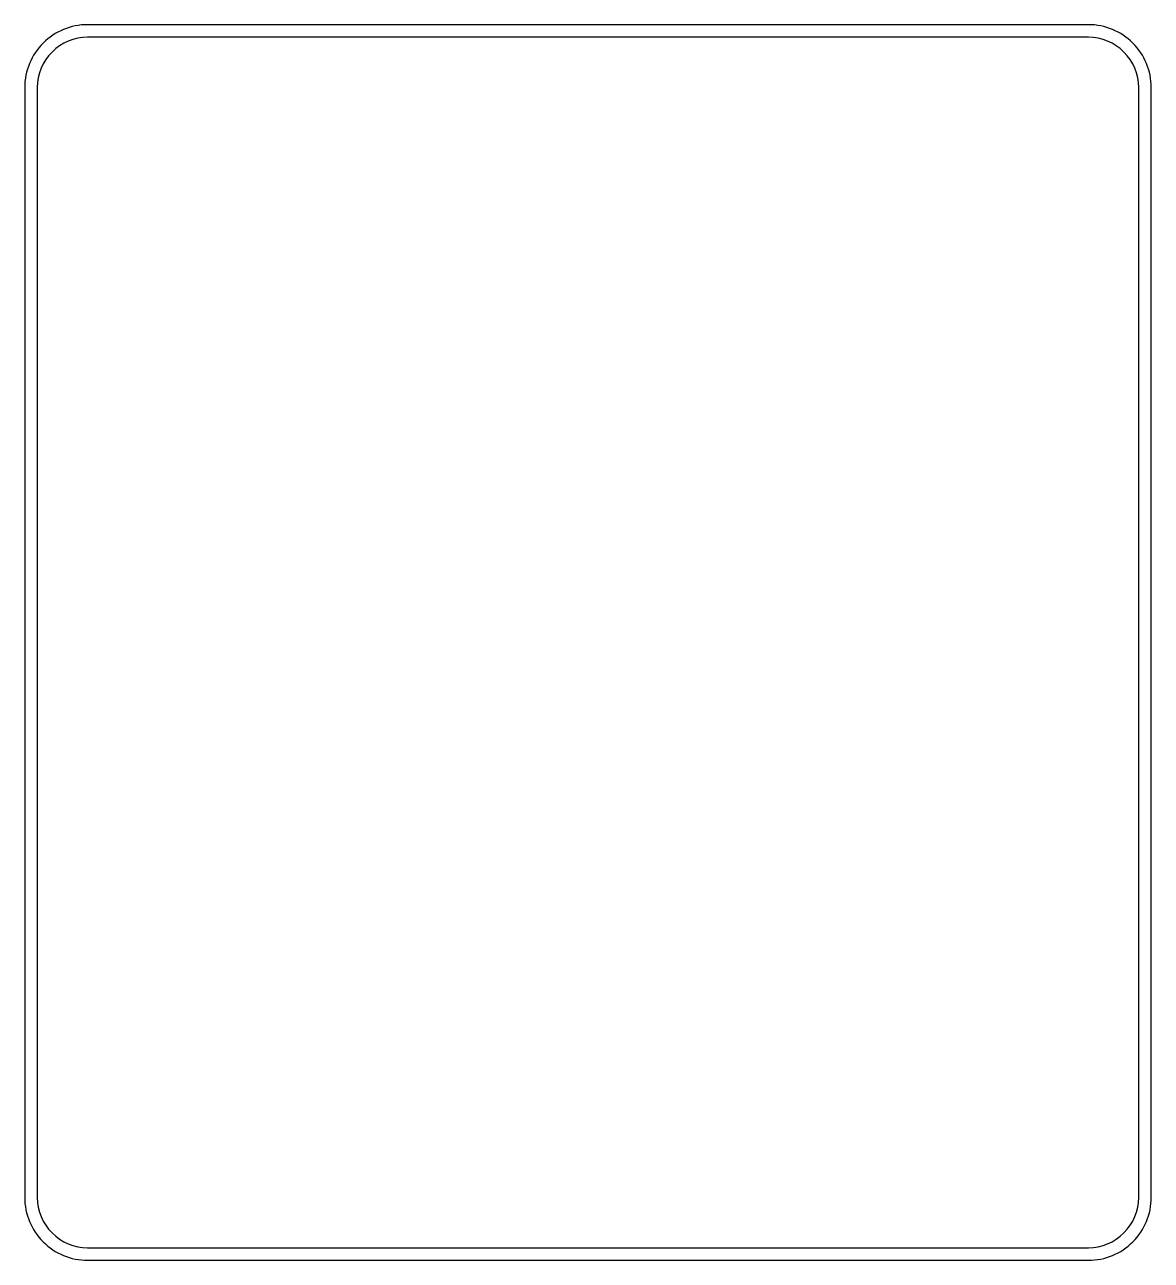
# Model space of a CAD drawing. Header units: millimetres. Extents: x -24.8 to -2.4, y -34.7 to -10.1.
import ezdxf

# ---------------------------------------------------------------- set-up
doc = ezdxf.new("R2010")
doc.units = ezdxf.units.MM
doc.layers.get('0').update_dxf_attribs({"linetype": 'CONTINUOUS'})

msp = doc.modelspace()

# ---------------------------------------------------------------- linework, layer by layer
for points in [[(-3.697, -34.69, 0.414214), (-2.447, -33.44), (-2.447, -11.381, 0.414214), (-3.697, -10.131), (-23.591, -10.131, 0.414214), (-24.841, -11.381), (-24.841, -33.44, 0.414214), (-23.591, -34.69)], [(-2.697, -11.381, 0.414214), (-3.697, -10.381), (-23.591, -10.381, 0.414214), (-24.591, -11.381), (-24.591, -33.44, 0.414214), (-23.591, -34.44), (-3.697, -34.44, 0.414214), (-2.697, -33.44)]]:
    msp.add_lwpolyline(points, format="xyb", close=True)

doc.saveas('drawing.dxf')
